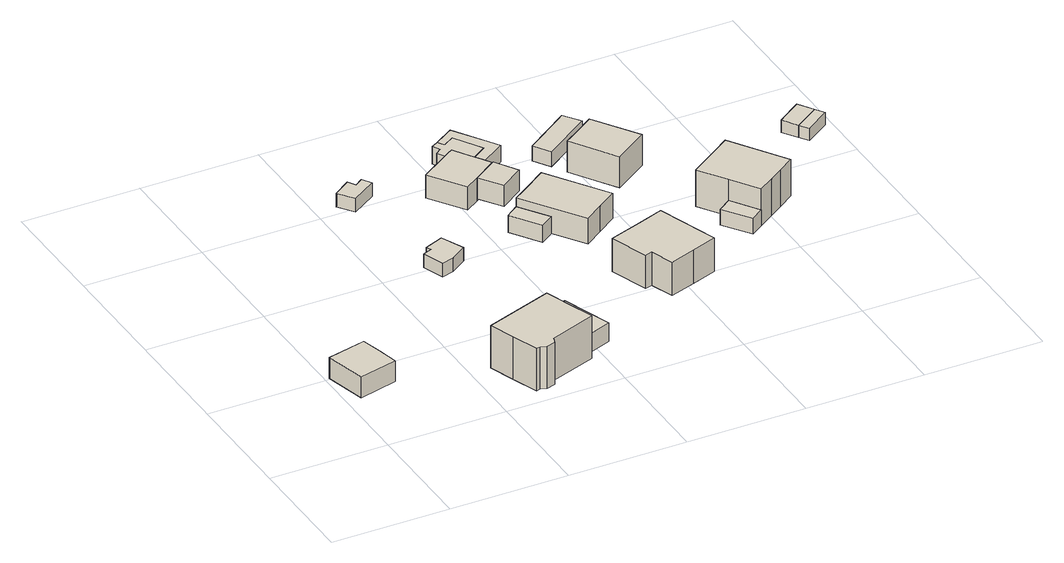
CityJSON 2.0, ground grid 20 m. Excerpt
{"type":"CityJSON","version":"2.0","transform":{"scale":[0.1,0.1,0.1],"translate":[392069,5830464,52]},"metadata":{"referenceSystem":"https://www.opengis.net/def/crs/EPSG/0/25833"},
"CityObjects":{
"building1":{"type":"Building","attributes":{"Gemeindeschluessel":"11000003","BezugspunktDach":"2200","function":"31001_1313","measuredHeight":4.12,"storeysAboveGround":1},"address":[{"country":"Germany","locality":"Berlin","thoroughfareNumber":"55","thoroughfareName":"Schillingweg"}],"geometry":[{"type":"Solid","lod":"1","boundaries":[[[[0,1,2,3,4]],[[5,6,7,8,9]],[[5,9,4,3]],[[6,5,3,2]],[[7,6,2,1]],[[8,7,1,0]],[[9,8,0,4]]]]}]},
"building2":{"type":"Building","attributes":{"Gemeindeschluessel":"11000003","BezugspunktDach":"2200","function":"31001_1010","measuredHeight":9.67,"storeysAboveGround":1},"address":[{"country":"Germany","locality":"Berlin","thoroughfareNumber":"57","thoroughfareName":"Schillingweg"}],"geometry":[{"type":"Solid","lod":"1","boundaries":[[[[10,11,12,13,14,15,16,17,18,19,20]],[[21,22,23,24,25,26,27,28,29,30,31]],[[21,31,20,19]],[[22,21,19,18]],[[23,22,18,17]],[[24,23,17,16]],[[25,24,16,15]],[[26,25,15,14]],[[27,26,14,13]],[[28,27,13,12]],[[29,28,12,11]],[[30,29,11,10]],[[31,30,10,20]]]]}]},
"building3":{"type":"Building","attributes":{"Gemeindeschluessel":"11000003","BezugspunktDach":"2200","function":"31001_2463","measuredHeight":3.35,"storeysAboveGround":1},"address":[{"country":"Germany","locality":"Berlin","thoroughfareNumber":"57 (1)","thoroughfareName":"Schillingweg"}],"geometry":[{"type":"Solid","lod":"1","boundaries":[[[[32,33,34,35]],[[36,37,38,39]],[[36,39,35,34]],[[37,36,34,33]],[[38,37,33,32]],[[39,38,32,35]]]]}]},
"building4":{"type":"Building","attributes":{"Gemeindeschluessel":"11000003","BezugspunktDach":"2200","function":"31001_2723","measuredHeight":2.39,"storeysAboveGround":1},"address":[{"country":"Germany","locality":"Berlin","thoroughfareNumber":"70 (4)","thoroughfareName":"Buchholzer Straße"}],"geometry":[{"type":"Solid","lod":"1","boundaries":[[[[40,41,42,43,44,45,46]],[[47,48,49,50,51,52,53]],[[47,53,46,45]],[[48,47,45,44]],[[49,48,44,43]],[[50,49,43,42]],[[51,50,42,41]],[[52,51,41,40]],[[53,52,40,46]]]]}]},
"building5":{"type":"Building","attributes":{"Gemeindeschluessel":"11000003","BezugspunktDach":"2200","function":"31001_2000","measuredHeight":2.36,"storeysAboveGround":1},"address":[{"country":"Germany","locality":"Berlin","thoroughfareNumber":"68 (1)","thoroughfareName":"Buchholzer Straße"}],"geometry":[{"type":"Solid","lod":"1","boundaries":[[[[54,55,56,57,58,59]],[[60,61,62,63,64,65]],[[60,65,59,58]],[[61,60,58,57]],[[62,61,57,56]],[[63,62,56,55]],[[64,63,55,54]],[[65,64,54,59]]]]}]},
"building6":{"type":"Building","attributes":{"Gemeindeschluessel":"11000003","BezugspunktDach":"2200","function":"31001_1010","measuredHeight":4.1,"storeysAboveGround":2},"address":[{"country":"Germany","locality":"Berlin","thoroughfareNumber":"70","thoroughfareName":"Buchholzer Straße"}],"geometry":[{"type":"Solid","lod":"1","boundaries":[[[[66,67,68,69,70,71,72,73]],[[74,75,76,77,78,79,80,81]],[[74,81,73,72]],[[75,74,72,71]],[[76,75,71,70]],[[77,76,70,69]],[[78,77,69,68]],[[79,78,68,67]],[[80,79,67,66]],[[81,80,66,73]]]]}]},
"building7":{"type":"Building","attributes":{"Gemeindeschluessel":"11000003","function":"31001_1010"},"address":[{"country":"Germany","locality":"Berlin","thoroughfareNumber":"61","thoroughfareName":"Schillingweg"}],"children":["building7-1","building7-2"]},
"building7-1":{"type":"BuildingPart","attributes":{"BezugspunktDach":"2200","measuredHeight":6.02,"storeysAboveGround":1},"parents":["building7"],"geometry":[{"type":"MultiSurface","lod":"1","boundaries":[[[82,83,84,85,86,87]],[[88,89,90,91,92,93]],[[88,93,87,86]],[[89,88,86,85]],[[90,89,85,84]],[[91,90,84,83]],[[92,91,83,82]],[[93,94,95,96,92,82,87]],[[96,95,94,93]]]}]},
"building7-2":{"type":"BuildingPart","attributes":{"BezugspunktDach":"2200","measuredHeight":3.06,"storeysAboveGround":1},"parents":["building7"],"geometry":[{"type":"Solid","lod":"1","boundaries":[[[[97,95,94,98]],[[93,96,99,100]],[[93,100,98,94]],[[99,96,95,97]],[[100,99,97,98]],[[96,93,94,95]]]]}]},
"building8":{"type":"Building","attributes":{"Gemeindeschluessel":"11000003","BezugspunktDach":"2200","function":"31001_1010","measuredHeight":3.7,"storeysAboveGround":1},"address":[{"country":"Germany","locality":"Berlin","thoroughfareNumber":"70 (2)","thoroughfareName":"Buchholzer Straße"}],"geometry":[{"type":"Solid","lod":"1","boundaries":[[[[101,102,103,68,67]],[[104,105,106,107,108]],[[104,108,67,68]],[[105,104,68,103]],[[106,105,103,102]],[[107,106,102,101]],[[108,107,101,67]]]]}]},
"building9":{"type":"Building","attributes":{"Gemeindeschluessel":"11000003","BezugspunktDach":"2200","function":"31001_1010","measuredHeight":8.34,"storeysAboveGround":1},"address":[{"country":"Germany","locality":"Berlin","thoroughfareNumber":"59","thoroughfareName":"Schillingweg"}],"geometry":[{"type":"Solid","lod":"1","boundaries":[[[[109,110,111,112,113,114,115,116]],[[117,118,119,120,121,122,123,124]],[[117,124,116,115]],[[118,117,115,114]],[[119,118,114,113]],[[120,119,113,112]],[[121,120,112,111]],[[122,121,111,110]],[[123,122,110,109]],[[124,123,109,116]]]]}]},
"building10":{"type":"Building","attributes":{"Gemeindeschluessel":"11000003","BezugspunktDach":"2200","function":"31001_1010","measuredHeight":3.17,"storeysAboveGround":1},"address":[{"country":"Germany","locality":"Berlin","thoroughfareNumber":"70 (1)","thoroughfareName":"Buchholzer Straße"}],"geometry":[{"type":"Solid","lod":"1","boundaries":[[[[125,126,127,128,129,130,131,132,133,134]],[[135,136,137,138,139,140,141,142,143,144]],[[135,144,134,133]],[[136,135,133,132]],[[137,136,132,131]],[[138,137,131,130]],[[139,138,130,129]],[[140,139,129,128]],[[141,140,128,127]],[[142,141,127,126]],[[143,142,126,125]],[[144,143,125,134]]]]}]},
"building11":{"type":"Building","attributes":{"Gemeindeschluessel":"11000003","BezugspunktDach":"2200","function":"51009_1610","measuredHeight":2.98,"storeysAboveGround":0},"address":[{"country":"Germany","locality":"Berlin"}],"geometry":[{"type":"Solid","lod":"1","boundaries":[[[[130,129,128,127,145,146,147,131]],[[148,149,150,151,152,153,154,155]],[[148,155,131,147]],[[149,148,147,146]],[[150,149,146,145]],[[151,150,145,127]],[[152,151,127,128]],[[153,152,128,129]],[[154,153,129,130]],[[155,154,130,131]]]]}]},
"building12":{"type":"Building","attributes":{"Gemeindeschluessel":"11000003","BezugspunktDach":"2200","function":"31001_2463","measuredHeight":2.65,"storeysAboveGround":1},"address":[{"country":"Germany","locality":"Berlin","thoroughfareNumber":"70 (3)","thoroughfareName":"Buchholzer Straße"}],"geometry":[{"type":"Solid","lod":"1","boundaries":[[[[156,157,158,159]],[[160,161,162,163]],[[160,163,159,158]],[[161,160,158,157]],[[162,161,157,156]],[[163,162,156,159]]]]}]},
"building13":{"type":"Building","attributes":{"Gemeindeschluessel":"11000003","BezugspunktDach":"2200","function":"31001_2463","measuredHeight":6.71,"storeysAboveGround":1},"address":[{"country":"Germany","locality":"Berlin","thoroughfareNumber":"72 (1)","thoroughfareName":"Buchholzer Straße"}],"geometry":[{"type":"Solid","lod":"1","boundaries":[[[[164,165,166,167,168]],[[169,170,171,172,173]],[[169,173,168,167]],[[170,169,167,166]],[[171,170,166,165]],[[172,171,165,164]],[[173,172,164,168]]]]}]},
"building14":{"type":"Building","attributes":{"Gemeindeschluessel":"11000003","BezugspunktDach":"2200","function":"51009_1610","measuredHeight":2.82,"storeysAboveGround":0},"address":[{"country":"Germany","locality":"Berlin"}],"geometry":[{"type":"Solid","lod":"1","boundaries":[[[[174,175,176,177]],[[178,179,180,181]],[[178,181,177,176]],[[179,178,176,175]],[[180,179,175,174]],[[181,180,174,177]]]]}]},
"building15":{"type":"Building","attributes":{"Gemeindeschluessel":"11000003","BezugspunktDach":"2200","function":"31001_1010","measuredHeight":8.91,"storeysAboveGround":1},"address":[{"country":"Germany","locality":"Berlin","thoroughfareNumber":"72","thoroughfareName":"Buchholzer Straße"}],"geometry":[{"type":"Solid","lod":"1","boundaries":[[[[182,183,184,185,186,187,188,189,190]],[[191,192,193,194,195,196,179,178,197]],[[191,197,190,189]],[[192,191,189,188]],[[193,192,188,187]],[[194,193,187,186]],[[195,194,186,185]],[[196,195,185,184]],[[179,196,184,183]],[[178,179,183,182]],[[197,178,182,190]]]]}]},
"building16":{"type":"Building","attributes":{"Gemeindeschluessel":"11000003","BezugspunktDach":"2200","function":"31001_2463","measuredHeight":2.2,"storeysAboveGround":1},"address":[{"country":"Germany","locality":"Berlin","thoroughfareNumber":"73 (3)","thoroughfareName":"Buchholzer Straße"}],"geometry":[{"type":"Solid","lod":"1","boundaries":[[[[198,199,200,201]],[[202,203,204,205]],[[202,205,201,200]],[[203,202,200,199]],[[204,203,199,198]],[[205,204,198,201]]]]}]},
"building17":{"type":"Building","attributes":{"Gemeindeschluessel":"11000003","BezugspunktDach":"2200","function":"51009_1610","measuredHeight":2.24,"storeysAboveGround":0},"address":[{"country":"Germany","locality":"Berlin"}],"geometry":[{"type":"Solid","lod":"1","boundaries":[[[[206,207,199,198]],[[203,208,209,204]],[[203,204,198,199]],[[208,203,199,207]],[[209,208,207,206]],[[204,209,206,198]]]]}]}
},
"vertices":[
[22,128,44],[88,144,44],[80,179,44],[71,214,44],[5,198,44],[71,214,7],[80,179,7],[88,144,7],[22,128,7],[5,198,7],
[240,54,92],[256,10,92],[263,12,92],[273,8,92],[288,13,92],[292,23,92],[371,51,92],[371,54,92],[356,95,92],[341,139,92],[225,98,92],[341,139,17],[356,95,17],[371,54,17],[371,51,17],[292,23,17],[288,13,17],[273,8,17],[263,12,17],[256,10,17],[240,54,17],[225,98,17],
[371,54,60],[408,67,60],[378,152,60],[341,139,60],[378,152,27],[408,67,27],[371,54,27],[341,139,27],
[282,362,35],[303,368,35],[330,387,35],[313,426,35],[281,413,35],[285,405,35],[269,399,35],[285,405,11],[281,413,11],[313,426,11],[330,387,11],[303,368,11],[282,362,11],[269,399,11],
[256,593,27],[298,620,27],[288,636,27],[274,626,27],[266,639,27],[237,619,27],[266,639,3],[274,626,3],[288,636,3],[298,620,3],[256,593,3],[237,619,3],
[401,509,52],[425,525,52],[465,552,52],[455,568,52],[445,583,52],[427,611,52],[420,607,52],[361,568,52],[420,607,11],[427,611,11],[445,583,11],[455,568,11],[465,552,11],[425,525,11],[401,509,11],[361,568,11],
[504,318,74],[536,340,74],[569,363,74],[501,463,74],[468,440,74],[435,418,74],[468,440,29],[501,463,29],[569,363,29],[536,340,29],[504,318,29],[435,418,29],[435,418,59],[469,369,59],[469,369,29],
[446,353,59],[413,402,59],[446,353,29],[413,402,29],
[451,487,52],[491,515,52],[467,553,52],[465,552,15],[467,553,15],[491,515,15],[451,487,15],[425,525,15],
[519,160,94],[531,164,94],[545,125,94],[589,140,94],[632,155,94],[596,260,94],[552,244,94],[496,225,94],[552,244,35],[596,260,35],[632,155,35],[589,140,35],[545,125,35],[531,164,35],[519,160,35],[496,225,35],
[420,607,43],[427,611,43],[445,583,43],[479,606,43],[450,653,43],[431,641,43],[424,652,43],[412,645,43],[419,633,43],[409,625,43],[419,633,12],[412,645,12],[424,652,12],[431,641,12],[450,653,12],[479,606,12],[445,583,12],[427,611,12],[420,607,12],[409,625,12],
[455,568,43],[505,601,43],[457,673,43],[457,673,13],[505,601,13],[455,568,13],[445,583,13],[479,606,13],[450,653,13],[431,641,13],[424,652,13],
[561,545,46],[642,600,46],[622,628,46],[543,573,46],[622,628,20],[642,600,20],[561,545,20],[543,573,20],
[621,439,80],[679,478,80],[629,553,80],[600,533,80],[571,514,80],[600,533,25],[629,553,25],[679,478,25],[621,439,25],[571,514,25],
[732,222,61],[754,237,61],[723,283,61],[700,267,61],[723,283,33],[754,237,33],[732,222,33],[700,267,33],
[723,283,98],[754,237,98],[781,255,98],[804,271,98],[831,289,98],[769,382,98],[741,363,98],[719,348,98],[692,330,98],[719,348,33],[741,363,33],[769,382,33],[831,289,33],[804,271,33],[781,255,33],[692,330,33],
[914,423,58],[956,451,58],[939,476,58],[898,448,58],[939,476,36],[956,451,36],[914,423,36],[898,448,36],
[925,408,58],[966,436,58],[966,436,36],[925,408,36]
]}
